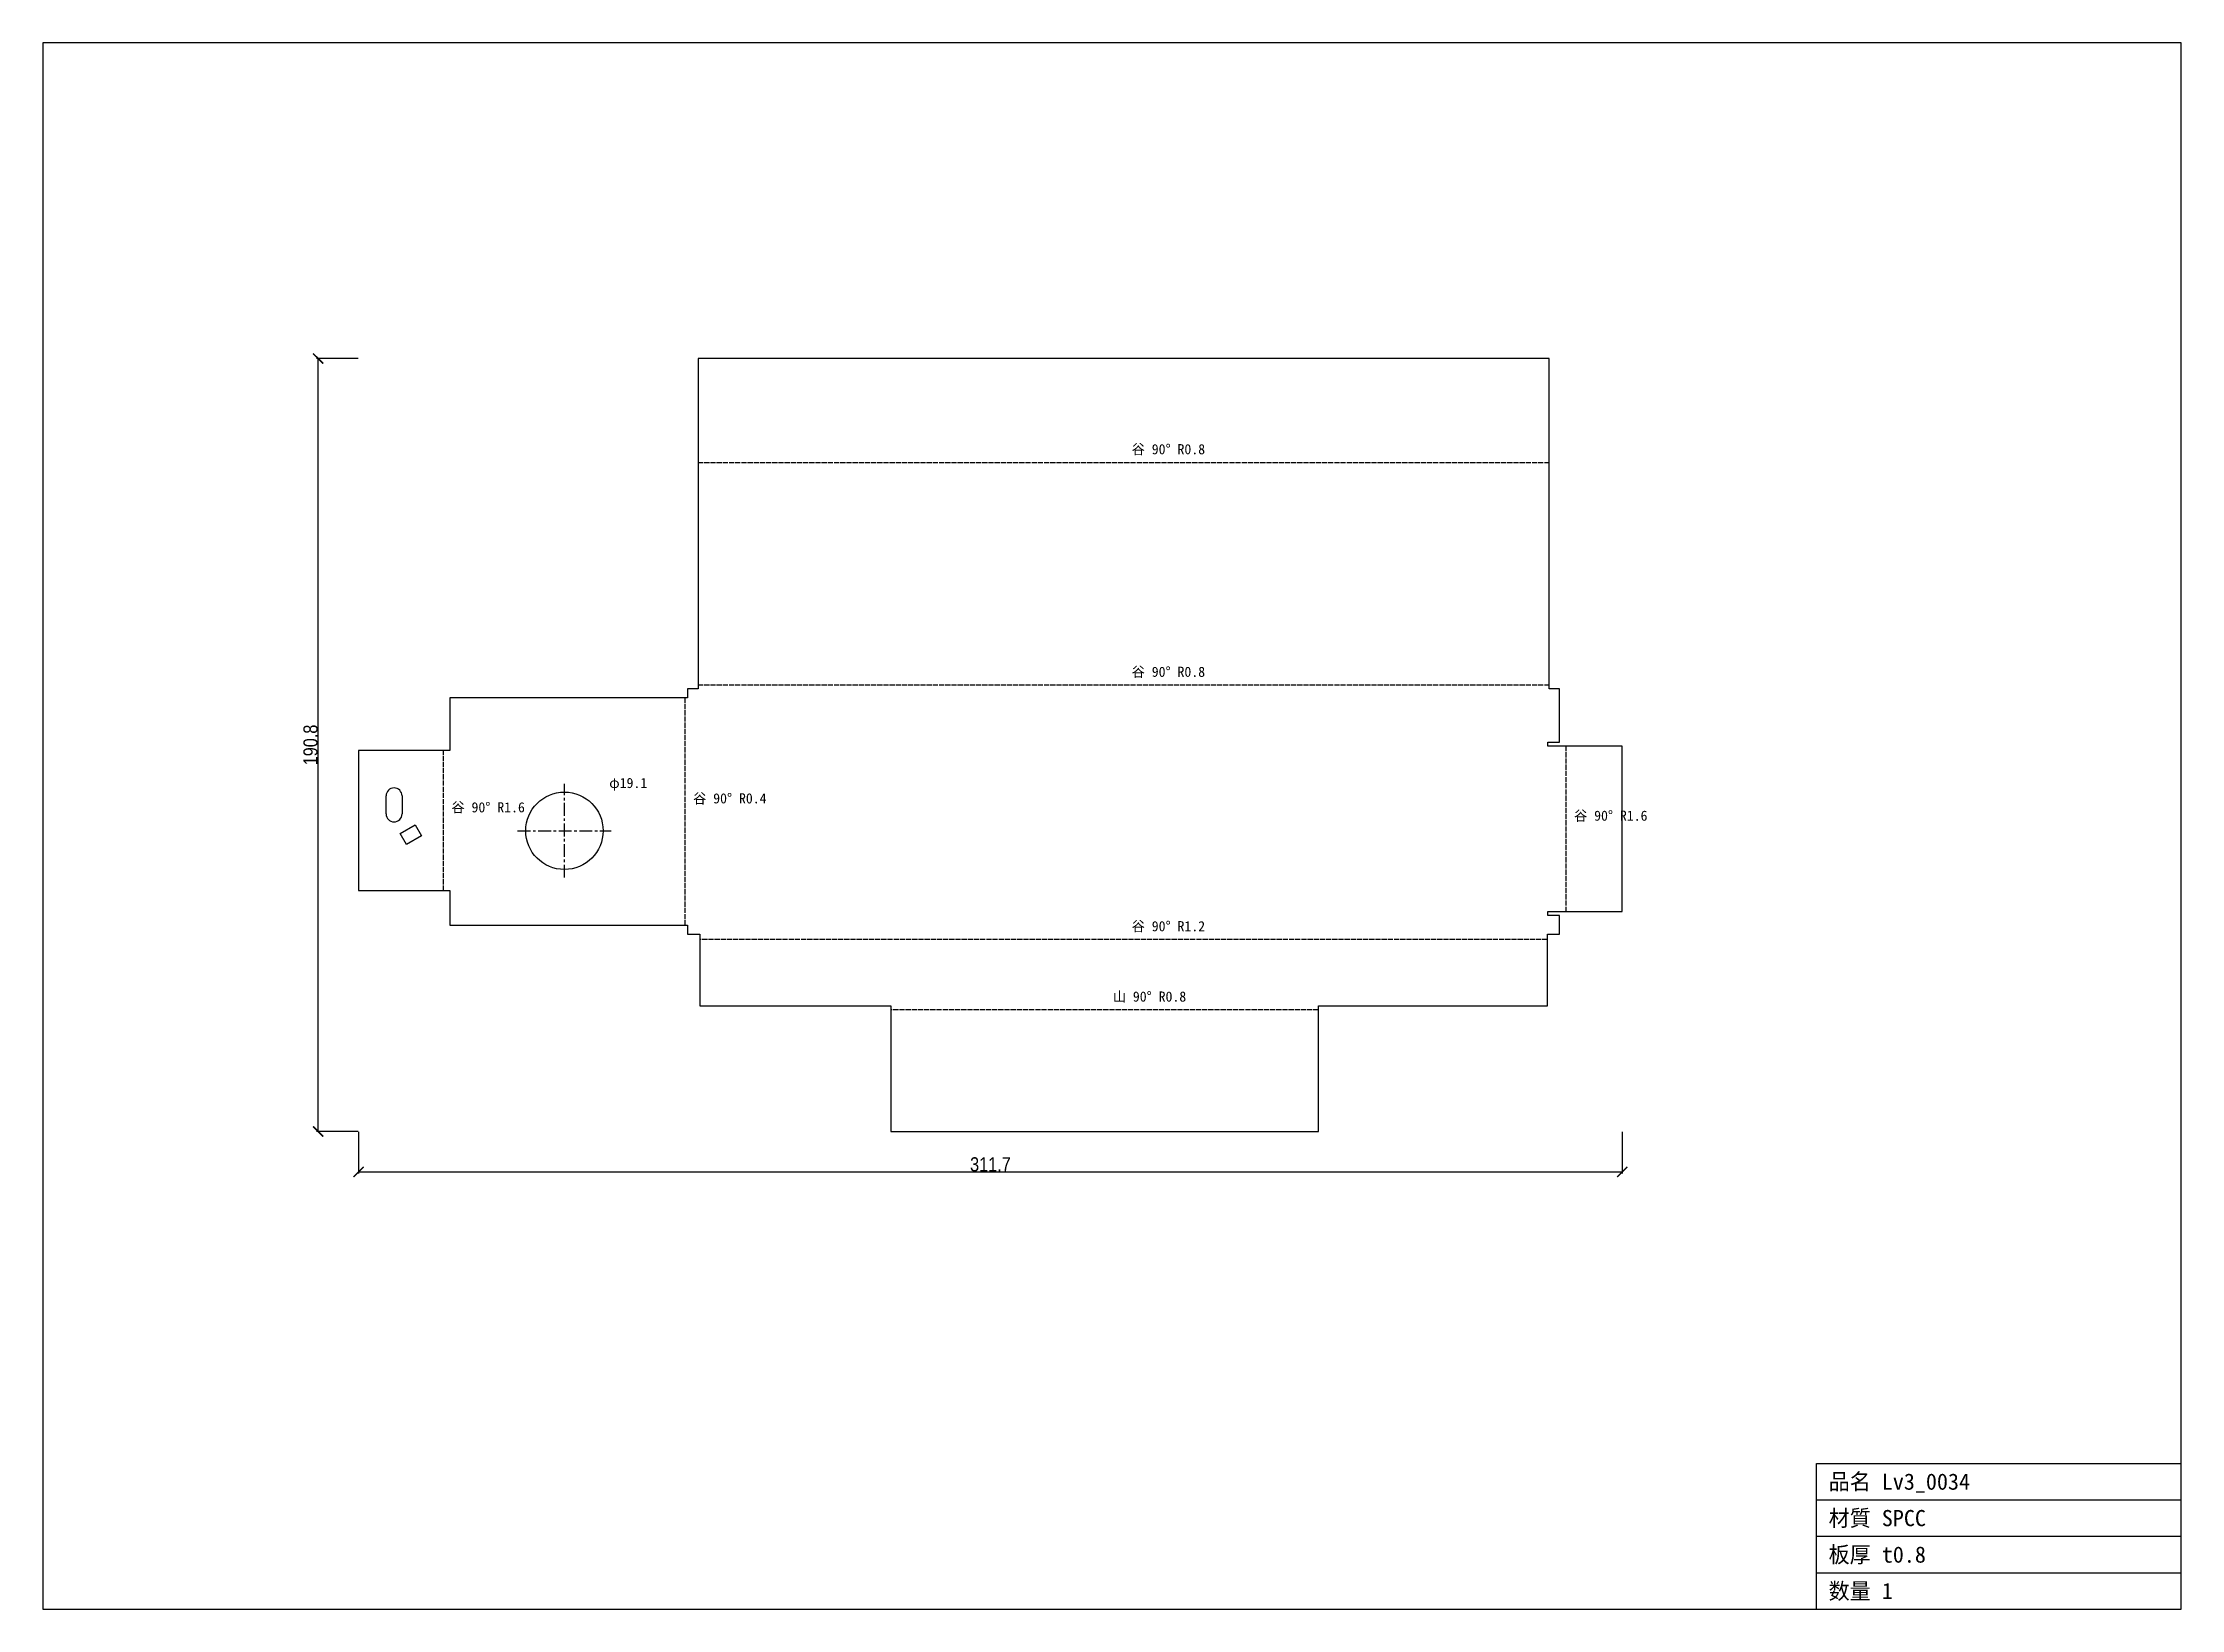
# Model space of a CAD drawing. Header units: millimetres. Extents: x -159 to 369, y -167 to 220.
import ezdxf

# ---------------------------------------------------------------- set-up
doc = ezdxf.new("R2010")
doc.units = ezdxf.units.MM
doc.linetypes.add('CENTER', pattern=[5.08, 3.175, -0.635, 0.635, -0.635])
doc.linetypes.add('DASHED', pattern=[1.524, 1.27, -0.254])
for name, color, linetype in [('BEND', 7, 'Continuous'), ('CENTER', 7, 'Continuous'), ('CUT', 7, 'Continuous'), ('DIM', 7, 'Continuous'), ('FRAME', 7, 'Continuous'), ('TEXT', 7, 'Continuous')]:
    doc.layers.add(name, color=color, linetype=linetype)
doc.styles.add('OpenSansCondensed-Light', font='OpenSansCondensed-Light.ttf')
doc.dimstyles.new('EZDXF', dxfattribs={"dimtxt": 0.25, "dimasz": 0.175, "dimexe": 0.375, "dimexo": 0.125, "dimgap": 0.1, "dimtad": 1, "dimlfac": 100, "dimzin": 12, "dimdsep": 46, "dimtxsty": 'OpenSansCondensed-Light', "dimblk": 'ARCHTICK', "dimcen": 2.5, "dimazin": 3, "dimtfac": 0.5, "dimtmove": 2, "dimatfit": 3})

# ---------------------------------------------------------------- blocks, each defined once
blk = doc.blocks.new('_ARCHTICK')
at = {"color": 0, "linetype": 'BYBLOCK', "const_width": 0.15}
blk.add_lwpolyline([(-0.5, -0.5), (0.5, 0.5)], dxfattribs=at)

msp = doc.modelspace()

# ---------------------------------------------------------------- linework, layer by layer
at = {"layer": 'BEND', "color": 3, "linetype": 'DASHED'}
for p, q in [((2.6, 116.47), (212.54, 116.47)), ((-0.63, 2.2), (-0.63, 58.39)), ((2.6, 61.53), (212.54, 61.53)), ((-60.26, 10.77), (-60.26, 45.39)), ((216.72, 46.43), (216.72, 5.61)), ((212.14, -1.26), (3, -1.26)), ((155.65, -18.63), (50.17, -18.63))]:
    msp.add_line(p, q, dxfattribs=at)
at = {"layer": 'CENTER', "color": 1, "linetype": 'CENTER'}
for p, q in [((-30.39, 13.99), (-30.39, 37.09)), ((-41.94, 25.54), (-18.84, 25.54))]:
    msp.add_line(p, q, dxfattribs=at)
at = {"layer": 'CUT'}
for p, q in [((212.54, 142.1), (2.6, 142.1)), ((2.6, 142.1), (2.6, 60.59)), ((212.54, 60.59), (212.54, 142.1)), ((0, 58.39), (-58.69, 58.39)), ((-58.69, 58.39), (-58.69, 45.39)), ((2.6, 60.59), (0, 60.59)), ((0, 60.59), (0, 58.39)), ((215.14, 60.59), (212.54, 60.59)), ((215.14, 47.43), (215.14, 60.59)), ((-58.69, 45.39), (-81.16, 45.39)), ((-81.16, 45.39), (-81.16, 10.77)), ((212.24, 46.43), (212.24, 47.43)), ((212.24, 47.43), (215.14, 47.43)), ((230.59, 46.43), (212.24, 46.43)), ((230.59, 5.61), (230.59, 46.43)), ((-74.38, 29.68), (-74.38, 34.16)), ((-70.46, 34.16), (-70.46, 29.68)), ((-70.92, 24.86), (-67.21, 27.01)), ((-67.21, 27.01), (-65.64, 24.3)), ((-69.36, 22.15), (-70.92, 24.86)), ((-65.64, 24.3), (-69.36, 22.15)), ((-81.16, 10.77), (-58.69, 10.77)), ((-58.69, 10.77), (-58.69, 2.2)), ((212.24, 4.61), (212.24, 5.61)), ((212.24, 5.61), (230.59, 5.61)), ((-58.69, 2.2), (0, 2.2)), ((0, 2.2), (0, 0)), ((0, 0), (3, 0)), ((3, 0), (3, -17.69)), ((212.14, -17.69), (212.14, 0)), ((212.14, 0), (215.14, 0)), ((215.14, 4.61), (212.24, 4.61)), ((215.14, 0), (215.14, 4.61)), ((3, -17.69), (50.17, -17.69)), ((50.17, -17.69), (50.17, -48.67)), ((155.65, -48.67), (155.65, -17.69)), ((155.65, -17.69), (212.14, -17.69)), ((50.17, -48.67), (155.65, -48.67))]:
    msp.add_line(p, q, dxfattribs=at)
msp.add_circle((-30.39, 25.54), 9.55, dxfattribs=at)
for centre, start, end in [((-72.42, 34.16), 0, 180), ((-72.42, 29.68), 180, 0)]:
    msp.add_arc(centre, 1.96, start, end, dxfattribs=at)
at = {"layer": 'FRAME'}
for p, q in [((368.52, 220.03), (-159.09, 220.03)), ((-159.09, 220.03), (-159.09, -166.6)), ((368.52, -166.6), (368.52, 220.03)), ((278.52, -166.6), (278.52, -130.6)), ((278.52, -130.6), (368.52, -130.6)), ((278.52, -139.6), (368.52, -139.6)), ((278.52, -148.6), (368.52, -148.6)), ((278.52, -157.6), (368.52, -157.6)), ((-159.09, -166.6), (368.52, -166.6))]:
    msp.add_line(p, q, dxfattribs=at)

# ---------------------------------------------------------------- texts
at = {"layer": 'TEXT'}
for s, height, p in [('谷 90° R0.8', 2.5, (109.57, 118.47)), ('谷 90° R0.8', 2.5, (109.57, 63.53)), ('φ19.1', 2.5, (-19.34, 36.09)), ('谷 90° R1.6', 2.5, (-58.26, 30.08)), ('谷 90° R0.4', 2.5, (1.37, 32.29)), ('谷 90° R1.6', 2.5, (218.72, 28.02)), ('谷 90° R1.2', 2.5, (109.57, 0.74)), ('山 90° R0.8', 2.5, (104.91, -16.63)), ('品名 Lv3_0034', 4, (281.52, -137.1)), ('材質 SPCC', 4, (281.52, -146.1)), ('板厚 t0.8', 4, (281.52, -155.1)), ('数量 1', 4, (281.52, -164.1))]:
    msp.add_text(s, height=height, dxfattribs=at).set_placement(p)

# ---------------------------------------------------------------- dimensions: what is measured, and where the dimension line sits
at = {"layer": 'DIM'}
msp.add_linear_dim(base=(-91.16, -48.67), p1=(-81.16, -48.67), p2=(-81.16, 142.1), angle=90, dimstyle='EZDXF', override={"dimtxt": 3.5, "dimasz": 2.5, "dimdec": 1, "dimlfac": 1}, dxfattribs=at).render()
msp.add_linear_dim(base=(-81.1564, -58.6662), p1=(-81.1564, -48.6662), p2=(230.5855, -48.6662), dimstyle='EZDXF', override={"dimtxt": 3.5, "dimasz": 2.5, "dimdec": 1, "dimlfac": 1}, dxfattribs=at).render()

doc.saveas('drawing.dxf')
